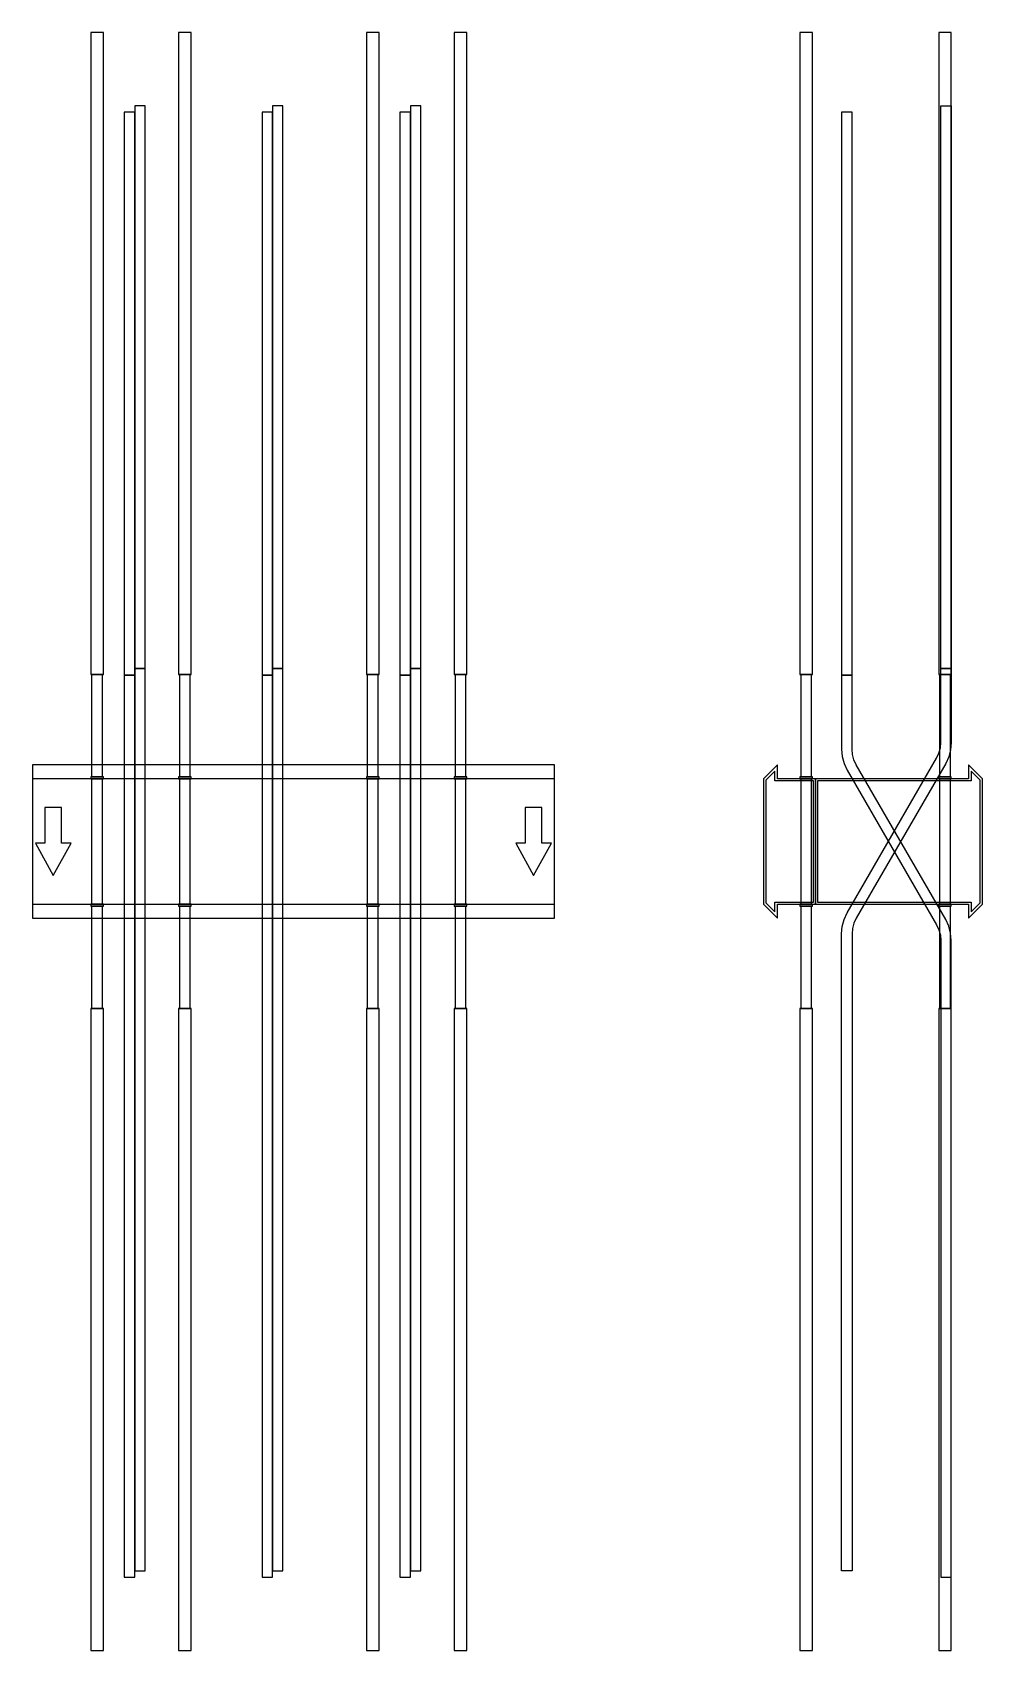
# Model space of a CAD drawing. Extents: x 0 to 910, y -775 to 775.
import ezdxf

# ---------------------------------------------------------------- set-up
doc = ezdxf.new("R2010")
doc.units = 0
doc.layers.add('Halfen', color=7, linetype='CONTINUOUS')

msp = doc.modelspace()

# ---------------------------------------------------------------- linework, layer by layer
at = {"layer": 'Halfen', "color": 7}
for points in [[(68, 160), (68, 775), (56, 775), (56, 160)], [(152, 160), (152, 775), (140, 775), (140, 160)], [(332, 160), (332, 775), (320, 775), (320, 160)], [(416, 160), (416, 775), (404, 775), (404, 160)], [(747, 160), (747, 775), (735, 775), (735, 160)], [(880, 160), (880, 775), (868, 775), (868, 160)], [(98, 159.422), (98, 698.422), (88, 698.422), (88, 159.422)], [(108, 165.762), (108, 704.762), (98, 704.762), (98, 165.762)], [(230, 159.422), (230, 698.422), (220, 698.422), (220, 159.422)], [(240, 165.762), (240, 704.762), (230, 704.762), (230, 165.762)], [(362, 159.422), (362, 698.422), (352, 698.422), (352, 159.422)], [(372, 165.762), (372, 704.762), (362, 704.762), (362, 165.762)], [(785, 159.422), (785, 698.422), (775, 698.422), (775, 159.422)], [(870, 165.762), (870, 704.762), (880, 704.762), (880, 165.762)], [(67.25, 62), (67.25, 160), (56.75, 160), (56.75, 62)], [(98, -704.762), (98, 159.422), (88, 159.422), (88, -704.762)], [(108, -698.422), (108, 165.762), (98, 165.762), (98, -698.422)], [(151.25, 62), (151.25, 160), (140.75, 160), (140.75, 62)], [(230, -704.762), (230, 159.422), (220, 159.422), (220, -704.762)], [(240, -698.422), (240, 165.762), (230, 165.762), (230, -698.422)], [(331.25, 62), (331.25, 160), (320.75, 160), (320.75, 62)], [(362, -704.762), (362, 159.422), (352, 159.422), (352, -704.762)], [(372, -698.422), (372, 165.762), (362, 165.762), (362, -698.422)], [(415.25, 62), (415.25, 160), (404.75, 160), (404.75, 62)], [(746.25, 62), (746.25, 160), (735.75, 160), (735.75, 62)], [(775, -698.422), (775, -88.481), (775.608, -81.535), (777.412, -74.8), (780.359, -68.481), (865.981, 79.82), (868.191, 84.56), (869.544, 89.611), (870, 94.82), (870, 165.762), (880, 165.762), (880, 94.82), (879.392, 87.875), (877.588, 81.14), (874.641, 74.82), (789.019, -73.481), (786.809, -78.22), (785.456, -83.271), (785, -88.481), (785, -698.422)], [(880, -704.762), (880, -94.821), (879.392, -87.875), (877.588, -81.14), (874.641, -74.821), (789.019, 73.481), (786.809, 78.22), (785.456, 83.271), (785, 88.481), (785, 159.422), (775, 159.422), (775, 88.481), (775.608, 81.535), (777.412, 74.8), (780.359, 68.481), (865.981, -79.821), (868.191, -84.56), (869.544, -89.611), (870, -94.821), (870, -704.762)], [(879.25, 62), (879.25, 160), (868.75, 160), (868.75, 62)], [(0, -73.5), (500, -73.5), (500, 73.5), (0, 73.5)], [(68, 60), (68, 62), (56, 62), (56, 60)], [(152, 60), (152, 62), (140, 62), (140, 60)], [(332, 60), (332, 62), (320, 62), (320, 60)], [(416, 60), (416, 62), (404, 62), (404, 60)], [(750, -60), (750, 60), (713.5, 60), (713.5, 73.5), (700, 60), (700, -60), (713.5, -73.5), (713.5, -60)], [(748, -58), (748, 58), (711, 58), (711, 67.25), (702.5, 58.75), (702.5, -58.75), (711, -67.25), (711, -58)], [(747, 60), (747, 62), (735, 62), (735, 60)], [(910, -60), (910, 60), (896.5, 73.5), (896.5, 60), (750, 60), (750, -60), (896.5, -60), (896.5, -73.5)], [(907.5, -58.75), (907.5, 58.75), (899, 67.25), (899, 58), (752, 58), (752, -58), (899, -58), (899, -67.25)], [(880, 60), (880, 62), (868, 62), (868, 60)], [(0, -60), (500, -60), (500, 60), (0, 60)], [(67.25, -60), (67.25, 60), (56.75, 60), (56.75, -60)], [(151.25, -60), (151.25, 60), (140.75, 60), (140.75, -60)], [(331.25, -60), (331.25, 60), (320.75, 60), (320.75, -60)], [(415.25, -60), (415.25, 60), (404.75, 60), (404.75, -60)], [(746.25, -60), (746.25, 60), (735.75, 60), (735.75, -60)], [(879.25, -60), (879.25, 60), (868.75, 60), (868.75, -60)], [(20, -32.5), (37, -1.5), (28, -1.5), (28, 32.5), (12, 32.5), (12, -1.5), (3, -1.5)], [(480, -32.5), (497, -1.5), (488, -1.5), (488, 32.5), (472, 32.5), (472, -1.5), (463, -1.5)], [(68, -62), (68, -60), (56, -60), (56, -62)], [(67.25, -160), (67.25, -62), (56.75, -62), (56.75, -160)], [(152, -62), (152, -60), (140, -60), (140, -62)], [(151.25, -160), (151.25, -62), (140.75, -62), (140.75, -160)], [(332, -62), (332, -60), (320, -60), (320, -62)], [(331.25, -160), (331.25, -62), (320.75, -62), (320.75, -160)], [(416, -62), (416, -60), (404, -60), (404, -62)], [(415.25, -160), (415.25, -62), (404.75, -62), (404.75, -160)], [(747, -62), (747, -60), (735, -60), (735, -62)], [(746.25, -160), (746.25, -62), (735.75, -62), (735.75, -160)], [(880, -62), (880, -60), (868, -60), (868, -62)], [(879.25, -160), (879.25, -62), (868.75, -62), (868.75, -160)], [(68, -775), (68, -160), (56, -160), (56, -775)], [(152, -775), (152, -160), (140, -160), (140, -775)], [(332, -775), (332, -160), (320, -160), (320, -775)], [(416, -775), (416, -160), (404, -160), (404, -775)], [(747, -775), (747, -160), (735, -160), (735, -775)], [(880, -775), (880, -160), (868, -160), (868, -775)]]:
    msp.add_lwpolyline(points, close=True, dxfattribs=at)

doc.saveas('drawing.dxf')
